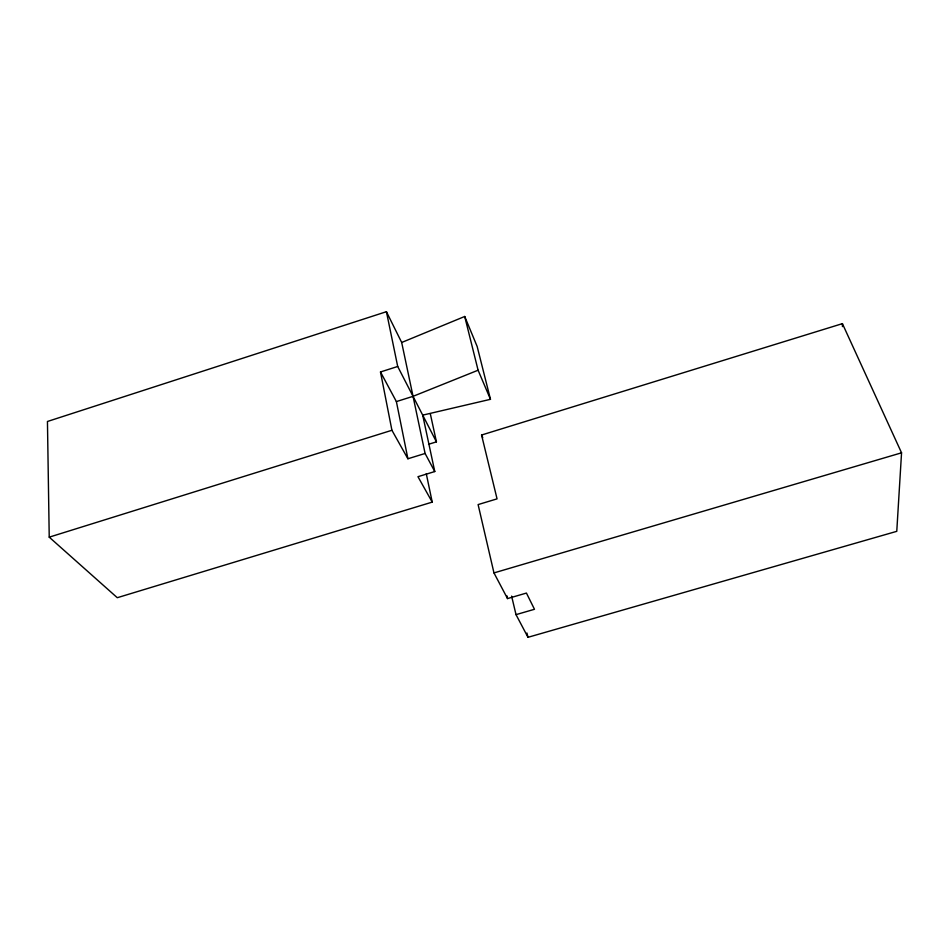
<?xml version="1.0" encoding="UTF-8"?>
<svg xmlns="http://www.w3.org/2000/svg" width="949" height="949" viewBox="0 0 949 949"><rect width="100%" height="100%" fill="white"/><g stroke="black" fill="none" stroke-linecap="round" stroke-linejoin="round"><path stroke-width="1.42" d="M516.019 614.644L534.477 609.282L526.434 593.066L507.525 598.582L493.966 572.911L478.106 504.583L497.051 498.866L481.57 435.022L842.404 323.645L901.55 452.815L896.769 531.333L527.988 637.301L516.019 614.644L511.606 596.102M401.688 342.482L464.713 316.48L477.157 346.48L490.467 399.315L422.708 415.14L434.772 471.546L417.963 476.695L432.222 502.116L117.285 597.704L49.229 537.158L47.45 421.486L386.421 311.699L401.688 342.482L425.093 453.468L434.772 471.546M464.713 316.48L478.094 370.217L413.04 396.338L396.385 401.581L380.49 371.961L397.702 366.48L436.433 441.854L428.533 444.298M49.229 537.158L391.925 430.277L407.904 458.77L425.093 453.468M493.966 572.911L901.55 452.815M481.57 435.022L482.768 437.655M478.094 370.217L490.467 399.315M526.956 633.03L527.988 637.301M506.861 595.747L507.525 598.582M430.277 413.586L436.433 441.854M426.279 473.717L432.222 502.116M386.421 311.699L397.702 366.48M396.385 401.581L407.904 458.77M380.49 371.961L391.925 430.277M842.404 323.645L842.439 326.598"/></g></svg>
